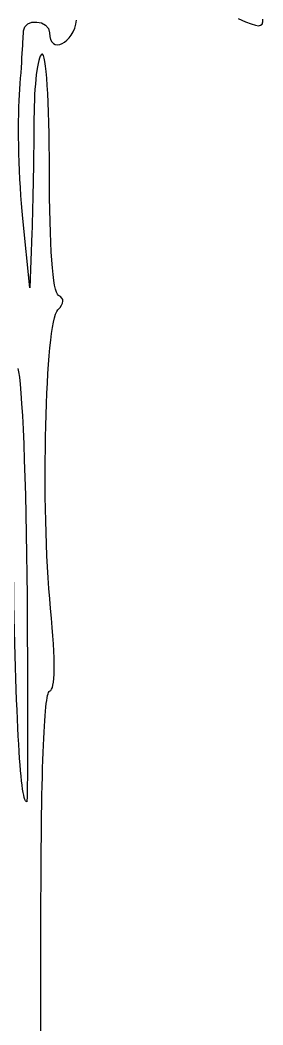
# Model space of a CAD drawing. Extents: x 26 to 243, y 4 to 296.
# Drawn here: x 159.67 to 167.53, y 132.01 to 164.61 of the extents above; entities that cross this region are included whole.
import ezdxf

# ---------------------------------------------------------------- set-up
doc = ezdxf.new("R2010")
doc.units = 0
doc.layers.add('Layer_1', color=7, linetype='CONTINUOUS')

msp = doc.modelspace()

# ---------------------------------------------------------------- linework, layer by layer
at = {"layer": 'Layer_1', "color": 7}
for points in [[(160.049216, 157.692219), (159.986926, 155.918407), (159.757621, 158.165161)], [(161.057937, 127.804222), (160.341908, 127.650434), (160.341908, 135.202636)]]:
    msp.add_lwpolyline(points, dxfattribs=at)
for points in [[(159.779671, 164.254436), (159.793302, 164.678946), (160.618619, 164.620927), (160.618619, 164.195454)], [(166.731597, 164.654619), (167.419683, 164.350281), (167.530859, 164.34841), (167.530859, 164.641388)], [(160.618619, 164.195454), (160.618619, 163.469325), (161.413046, 163.842143), (161.499463, 164.608868)], [(159.649033, 162.185174), (159.715578, 163.160644), (159.774591, 164.091856), (159.779671, 164.254436)], [(160.37002, 163.500925), (160.233397, 163.428705), (160.119286, 162.490835), (160.116464, 161.417329)], [(160.618619, 159.730061), (160.618619, 161.977083), (160.513079, 163.576544), (160.37002, 163.500925)], [(159.757621, 158.165161), (159.631496, 159.400756), (159.58251, 161.209707), (159.649033, 162.185174)], [(160.116464, 161.417329), (160.113557, 160.343827), (160.083421, 158.667689), (160.049216, 157.692219)], [(160.90856, 155.67477), (160.725285, 155.771649), (160.618619, 157.263433), (160.618619, 159.730061)], [(160.891471, 155.205136), (161.103392, 155.423593), (161.108641, 155.569025), (160.90856, 155.67477)], [(160.653897, 145.51477), (160.333913, 148.822062), (160.480161, 154.78126), (160.891471, 155.205136)], [(159.593359, 153.300686), (159.730152, 152.919429), (159.864205, 149.601345), (159.891016, 145.92708)], [(159.881093, 139.2469), (159.666999, 139.2469), (159.51465, 142.113708), (159.435713, 147.625372)], [(159.891016, 145.92708), (159.917884, 142.252812), (159.91321, 139.2469), (159.881093, 139.2469)], [(160.624131, 142.83476), (160.813078, 142.888628), (160.822581, 143.771261), (160.653897, 145.51477)], [(160.341908, 135.202636), (160.341908, 140.120897), (160.440661, 142.78245), (160.624131, 142.83476)]]:
    msp.add_open_spline(points, degree=3, dxfattribs=at)

doc.saveas('drawing.dxf')
